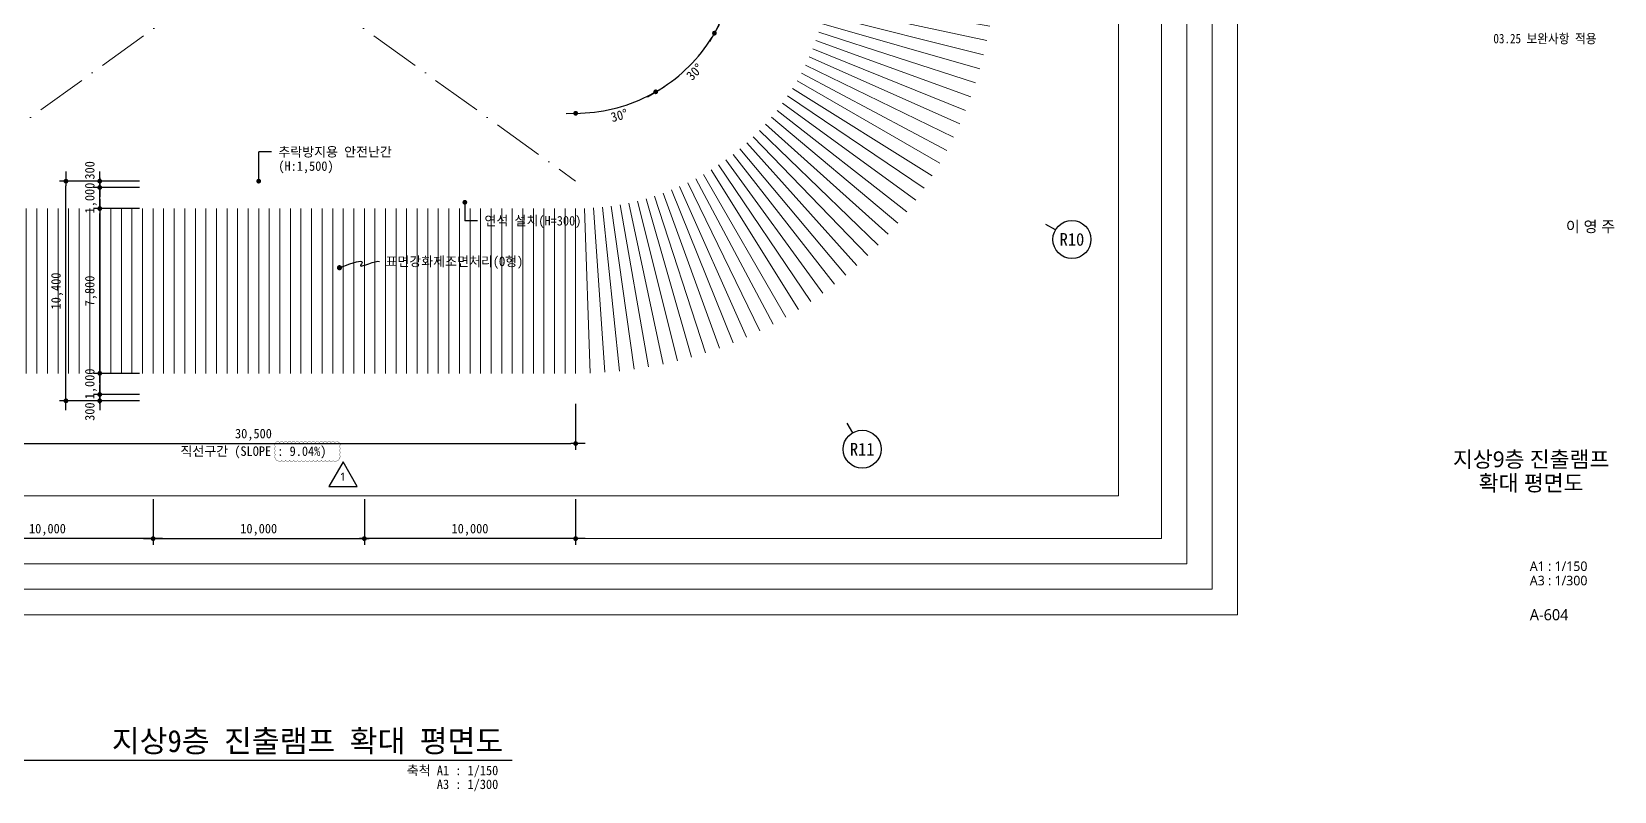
# Model space of a CAD drawing. Header units: millimetres. Extents: x 2292510 to 2787134, y 32296 to 526467.
# Drawn here: x 2712223 to 2787134, y 447176 to 483144 of the extents above; entities that cross this region are included whole.
import ezdxf
from ezdxf.enums import TextEntityAlignment as Align

# ---------------------------------------------------------------- set-up
doc = ezdxf.new("R2010")
doc.units = ezdxf.units.MM
doc.header["$LTSCALE"] = 200
doc.header["$MEASUREMENT"] = 0
doc.linetypes.add('ACAD_ISO10W100', pattern=[18, 12, -3, 0, -3])
doc.layers.get('0').update_dxf_attribs({"linetype": 'CONTINUOUS'})
for name, color, linetype, lineweight in [('A-AXIS-BUBL', 7, 'CONTINUOUS', 25), ('A-BORD-TEXT', 3, 'CONTINUOUS', 25), ('A-DIMS', 7, 'CONTINUOUS', 25), ('A-MKXS-LEAD', 7, 'CONTINUOUS', 25), ('A-MKXS-TEXT1', 3, 'CONTINUOUS', 25), ('A-SSXS-PATT', 8, 'CONTINUOUS', 18), ('A-XXXX-OPEN', 1, 'ACAD_ISO10W100', 15), ('A-XXXX-SYMB', 7, 'CONTINUOUS', 25), ('A-XXXX-TXT1', 3, 'CONTINUOUS', 25), ('A-XXXX-TXT2', 3, 'CONTINUOUS', 25), ('REV-202205', 20, 'CONTINUOUS', 25)]:
    doc.layers.add(name, color=color, linetype=linetype, lineweight=lineweight)
doc.layers.add('A-XXXX-NPLT', color=144, linetype='CONTINUOUS', lineweight=15, plot=False)
doc.styles.add('HY울릉도L', font='')
doc.styles.add('돋움', font='')
doc.styles.add('돋움체', font='')
doc.styles.add('맑은고딕', font='malgun.ttf')
doc.styles.get('HY울릉도L').set_extended_font_data('HYwulM')
doc.styles.get('돋움').set_extended_font_data('DotumChe')
doc.styles.get('돋움체').set_extended_font_data('DotumChe')
doc.dimstyles.new('CDIM', dxfattribs={"dimtxt": 3, "dimasz": 1.5, "dimexe": 2, "dimexo": 1, "dimgap": 1, "dimtad": 1, "dimdec": 0, "dimrnd": 0.5, "dimzin": 0, "dimdsep": 32, "dimlunit": 6, "dimtxsty": 'HY울릉도L', "dimblk1": '_CIDOT', "dimblk2": '_CIDOT', "dimsah": 1, "dimcen": 5.5, "dimclrd": 2, "dimclre": 2, "dimclrt": 7, "dimadec": 0, "dimazin": 0, "dimtfac": 1, "dimtdec": 0, "dimtix": 1, "dimtmove": 2, "dimatfit": 1, "dimldrblk": '_CIDOT', "dimfxl": 1, "dimtolj": 1, "dimtzin": 0, "dimlwd": -1, "dimarcsym": 0})

# ---------------------------------------------------------------- blocks, each defined once
blk = doc.blocks.new('_CIDOT')
at = {"color": 0, "linetype": 'ByBlock'}
blk.add_line((2, 0), (-1, 0), dxfattribs=at)
at = {"color": 0, "linetype": 'ByBlock', "const_width": 0.5}
blk.add_lwpolyline([(-0.25, 0, 1), (0.25, 0, 1)], format="xyb", close=True, dxfattribs=at)
blk = doc.blocks.new('*D18')
at = {"layer": 'A-DIMS', "lineweight": -2, "transparency": 16777216}
for p, q in [((2707471, 465516), (2707471, 463341)), ((2737971, 465516), (2737971, 463341))]:
    blk.add_line(p, q, dxfattribs=at)
at = {"layer": 'A-DIMS', "transparency": 16777216}
blk.add_line((2707696, 463641), (2737746, 463641), dxfattribs=at)
at = {"layer": 'A-DIMS', "transparency": 16777216, "xscale": 225, "yscale": 225, "zscale": 225, "rotation": 180}
blk.add_blockref('_CIDOT', (2707471, 463641), dxfattribs=at)
at = {"layer": 'A-DIMS', "transparency": 16777216, "xscale": 225, "yscale": 225, "zscale": 225}
blk.add_blockref('_CIDOT', (2737971, 463641), dxfattribs=at)
at = {"layer": 'A-DIMS', "color": 3, "transparency": 16777216, "insert": (2722721, 464058), "char_height": 450, "attachment_point": 5, "style": '돋움'}
blk.add_mtext('\\A1;30,500', dxfattribs=at)
blk = doc.blocks.new('*D141')
at = {"layer": 'A-DIMS', "lineweight": -2, "transparency": 16777216}
for p, q in [((2717321, 474766), (2715146, 474766)), ((2717321, 466966), (2715146, 466966))]:
    blk.add_line(p, q, dxfattribs=at)
at = {"layer": 'A-DIMS', "transparency": 16777216}
blk.add_line((2715446, 467191), (2715446, 474541), dxfattribs=at)
at = {"layer": 'A-DIMS', "transparency": 16777216, "xscale": 225, "yscale": 225, "zscale": 225}
for p, rotation in [((2715446, 474766), 90), ((2715446, 466966), 270)]:
    blk.add_blockref('_CIDOT', p, dxfattribs=dict(at, rotation=rotation))
at = {"layer": 'A-DIMS', "color": 3, "transparency": 16777216, "insert": (2715028, 470866), "char_height": 450, "attachment_point": 5, "rotation": 90, "style": '돋움'}
blk.add_mtext('\\A1;7,800', dxfattribs=at)
blk = doc.blocks.new('*D142')
at = {"layer": 'A-DIMS', "lineweight": -2, "transparency": 16777216}
for p, q in [((2717321, 466966), (2715146, 466966)), ((2717321, 465966), (2715146, 465966))]:
    blk.add_line(p, q, dxfattribs=at)
at = {"layer": 'A-DIMS', "transparency": 16777216}
for p, q in [((2715446, 467191), (2715446, 467416)), ((2715446, 466966), (2715446, 465966)), ((2715446, 465741), (2715446, 465516))]:
    blk.add_line(p, q, dxfattribs=at)
at = {"layer": 'A-DIMS', "transparency": 16777216, "xscale": 225, "yscale": 225, "zscale": 225}
for p, rotation in [((2715446, 466966), 270), ((2715446, 465966), 90)]:
    blk.add_blockref('_CIDOT', p, dxfattribs=dict(at, rotation=rotation))
at = {"layer": 'A-DIMS', "color": 3, "transparency": 16777216, "insert": (2715028, 466466), "char_height": 450, "attachment_point": 5, "rotation": 90, "style": '돋움'}
blk.add_mtext('\\A1;1,000', dxfattribs=at)
blk = doc.blocks.new('*D143')
at = {"layer": 'A-DIMS', "lineweight": -2, "transparency": 16777216}
for p, q in [((2717321, 475766), (2715146, 475766)), ((2717321, 474766), (2715146, 474766))]:
    blk.add_line(p, q, dxfattribs=at)
at = {"layer": 'A-DIMS', "transparency": 16777216}
for p, q in [((2715446, 475991), (2715446, 476216)), ((2715446, 474766), (2715446, 475766)), ((2715446, 474541), (2715446, 474316))]:
    blk.add_line(p, q, dxfattribs=at)
at = {"layer": 'A-DIMS', "transparency": 16777216, "xscale": 225, "yscale": 225, "zscale": 225}
for p, rotation in [((2715446, 475766), 270), ((2715446, 474766), 90)]:
    blk.add_blockref('_CIDOT', p, dxfattribs=dict(at, rotation=rotation))
at = {"layer": 'A-DIMS', "color": 3, "transparency": 16777216, "insert": (2715028, 475266), "char_height": 450, "attachment_point": 5, "rotation": 90, "style": '돋움'}
blk.add_mtext('\\A1;1,000', dxfattribs=at)
blk = doc.blocks.new('*D144')
at = {"layer": 'A-DIMS', "lineweight": -2, "transparency": 16777216}
for p, q in [((2717321, 476066), (2713546, 476066)), ((2717321, 465666), (2713546, 465666))]:
    blk.add_line(p, q, dxfattribs=at)
at = {"layer": 'A-DIMS', "transparency": 16777216}
blk.add_line((2713846, 465891), (2713846, 475841), dxfattribs=at)
at = {"layer": 'A-DIMS', "transparency": 16777216, "xscale": 225, "yscale": 225, "zscale": 225}
for p, rotation in [((2713846, 476066), 90), ((2713846, 465666), 270)]:
    blk.add_blockref('_CIDOT', p, dxfattribs=dict(at, rotation=rotation))
at = {"layer": 'A-DIMS', "color": 3, "transparency": 16777216, "insert": (2713428, 470866), "char_height": 450, "attachment_point": 5, "rotation": 90, "style": '돋움'}
blk.add_mtext('\\A1;10,400', dxfattribs=at)
blk = doc.blocks.new('*U164')
at = {"layer": 'A-SSXS-PATT'}
blk.add_line((0, -3900), (0, 3900), dxfattribs=at)
blk = doc.blocks.new('*U165')
at = {"color": 0, "linetype": 'ByBlock', "lineweight": -2, "transparency": 16777216}
for p, rotation in [((2609192, 413522), 9.999999999999977), ((2609744, 413610), 7.99999999999998), ((2610298, 413678), 5.999999999999965), ((2610855, 413726), 4.000000000000041), ((2611412, 413756), 1.999999999999765), ((2607027, 412982), 17.99999999999997), ((2607561, 413146), 15.99999999999997), ((2608100, 413290), 13.99999999999997), ((2608644, 413416), 11.99999999999999), ((2605463, 412382), 23.99999999999997), ((2605977, 412600), 22), ((2606498, 412801), 19.99999999999998), ((2604459, 411893), 28), ((2604957, 412146), 25.99999999999998), ((2603024, 411030), 34.00000000000001), ((2603492, 411334), 32), ((2603971, 411622), 29.99999999999999), ((2602566, 410710), 36.00000000000001), ((2601686, 410022), 39.99999999999999), ((2602120, 410374), 37.99999999999999), ((2600856, 409275), 43.99999999999999), ((2601265, 409656), 41.99999999999999), ((2600461, 408880), 45.99999999999999), ((2599714, 408050), 49.99999999999999), ((2600080, 408472), 47.99999999999999), ((2599363, 407616), 51.99999999999999), ((2599027, 407170), 53.99999999999997), ((2598402, 406244), 57.99999999999999), ((2598706, 406713), 56), ((2598114, 405765), 59.99999999999999), ((2597844, 405277), 61.99999999999999), ((2597590, 404779), 63.99999999999999), ((2597354, 404273), 66), ((2596936, 403238), 70), ((2597136, 403759), 68), ((2596754, 402710), 72), ((2596591, 402176), 74), ((2596446, 401636), 75.99999999999997), ((2596320, 401092), 77.99999999999999), ((2596214, 400544), 79.99999999999999), ((2596127, 399992), 82), ((2596058, 399438), 83.99999999999999), ((2596010, 398882), 86), ((2595981, 398324), 87.99999999999999), ((2595971, 397766), 89.99999999999997), ((2595981, 397207), 92), ((2596010, 396649), 93.99999999999999), ((2596058, 396093), 96), ((2596127, 395539), 98), ((2596214, 394987), 99.99999999999999), ((2596320, 394439), 102), ((2596446, 393895), 104), ((2596591, 393355), 106), ((2596754, 392821), 108), ((2596936, 392293), 110), ((2597136, 391772), 112), ((2597354, 391258), 114), ((2597590, 390752), 116), ((2597844, 390254), 118), ((2598114, 389766), 120), ((2598402, 389287), 122), ((2598706, 388818), 124), ((2599027, 388361), 126), ((2599363, 387915), 128), ((2599714, 387481), 130), ((2600080, 387059), 132), ((2600461, 386651), 134), ((2600856, 386256), 136), ((2601265, 385875), 138), ((2601686, 385509), 140), ((2602120, 385157), 142), ((2602566, 384821), 144), ((2603024, 384501), 146), ((2603492, 384197), 148), ((2603971, 383909), 150), ((2604459, 383638), 152), ((2604957, 383385), 154), ((2605463, 383149), 156), ((2605977, 382931), 158), ((2606498, 382730), 160), ((2607026, 382549), 162), ((2607561, 382385), 164), ((2608100, 382241), 166), ((2608644, 382115), 168.0000000000001), ((2609192, 382009), 170), ((2609744, 381921), 172), ((2610298, 381853), 174), ((2610855, 381805), 176.0000000000001), ((2611412, 381775), 178.0000000000001), ((2611971, 381766), 180)]:
    blk.add_blockref('*U164', p, dxfattribs=dict(at, rotation=rotation))
blk.add_blockref('*U164', (2611971, 413765), dxfattribs=at)
blk = doc.blocks.new('rampline_1')
at = {"layer": 'A-SSXS-PATT'}
for p, q in [((-42000, 9000), (-42000, 19901)), ((-41500, 9000), (-41500, 19901)), ((-41000, 9000), (-41000, 19901)), ((-40500, 9000), (-40500, 19901)), ((-40000, 9000), (-40000, 19901)), ((-39500, 9000), (-39500, 19901)), ((-39000, 9000), (-39000, 19901)), ((-38500, 9000), (-38500, 19901)), ((-38000, 9078), (-38000, 19901)), ((-37500, 9495), (-37500, 19901)), ((-37000, 9870), (-37000, 19901)), ((-36500, 10206), (-36500, 19901)), ((-36000, 10508), (-36000, 19901)), ((-35500, 10778), (-35500, 19901)), ((-35000, 11019), (-35000, 19901)), ((-34500, 11232), (-34500, 19901)), ((-34000, 11420), (-34000, 19901)), ((-33500, 11583), (-33500, 19901)), ((-33000, 11722), (-33000, 19901)), ((-32500, 11839), (-32500, 19901)), ((-32000, 11934), (-32000, 19901)), ((-31500, 12007), (-31500, 19901)), ((-31000, 12059), (-31000, 19901)), ((-30500, 12090), (-30500, 19901)), ((-30000, 12100), (-30000, 19900)), ((-29500, 12100), (-29500, 19900)), ((-29000, 12100), (-29000, 19900)), ((-28500, 12100), (-28500, 19900)), ((-28000, 12100), (-28000, 19900)), ((-27500, 12100), (-27500, 19900)), ((-27000, 12100), (-27000, 19900)), ((-26500, 12100), (-26500, 19900)), ((-26000, 12100), (-26000, 19900)), ((-25500, 12100), (-25500, 19900)), ((-25000, 12100), (-25000, 19900)), ((-24500, 12100), (-24500, 19900)), ((-24000, 12100), (-24000, 19900)), ((-23500, 12100), (-23500, 19900)), ((-23000, 12100), (-23000, 19900)), ((-22500, 12100), (-22500, 19900)), ((-22000, 12100), (-22000, 19900)), ((-21500, 12100), (-21500, 19900)), ((-21000, 12100), (-21000, 19900)), ((-20500, 12100), (-20500, 19900)), ((-20000, 12100), (-20000, 19900)), ((-19500, 12100), (-19500, 19900)), ((-19000, 12100), (-19000, 19900)), ((-18500, 12100), (-18500, 19900)), ((-18000, 12100), (-18000, 19900)), ((-17500, 12100), (-17500, 19900)), ((-17000, 12100), (-17000, 19900)), ((-16500, 12100), (-16500, 19900)), ((-16000, 12100), (-16000, 19900)), ((-15500, 12100), (-15500, 19900)), ((-15000, 12100), (-15000, 19900)), ((-14500, 12100), (-14500, 19900)), ((-14000, 12100), (-14000, 19900)), ((-13500, 12100), (-13500, 19900)), ((-13000, 12100), (-13000, 19900)), ((-12500, 12100), (-12500, 19900)), ((-12000, 12100), (-12000, 19900)), ((-11500, 12100), (-11500, 19900)), ((-11000, 12100), (-11000, 19900)), ((-10500, 12100), (-10500, 19900)), ((-10000, 12100), (-10000, 19900)), ((-9500, 12100), (-9500, 19900)), ((-9000, 12100), (-9000, 19900)), ((-8500, 12100), (-8500, 19900)), ((-8000, 12100), (-8000, 19900)), ((-7500, 12100), (-7500, 19900)), ((-7000, 12100), (-7000, 19900)), ((-6500, 12100), (-6500, 19900)), ((-6000, 12100), (-6000, 19900)), ((-5500, 12100), (-5500, 19900)), ((-5000, 12100), (-5000, 19900)), ((-4500, 12100), (-4500, 19900)), ((-4000, 12100), (-4000, 19900)), ((-3500, 12100), (-3500, 19900)), ((-3000, 12100), (-3000, 19900)), ((-2500, 12100), (-2500, 19900)), ((-2000, 12100), (-2000, 19900)), ((-1500, 12100), (-1500, 19900)), ((-1000, 12100), (-1000, 19900)), ((-500, 12100), (-500, 19900)), ((0, 12100), (0, 19900)), ((-30000, -12100), (-30000, -19900)), ((-29500, -12100), (-29500, -19900)), ((-29000, -12100), (-29000, -19900)), ((-28500, -12100), (-28500, -19900)), ((-28000, -12100), (-28000, -19900)), ((-27500, -12100), (-27500, -19900)), ((-27000, -12100), (-27000, -19900)), ((-26500, -12100), (-26500, -19900)), ((-26000, -12100), (-26000, -19900)), ((-25500, -12100), (-25500, -19900)), ((-25000, -12100), (-25000, -19900)), ((-24500, -12100), (-24500, -19900)), ((-24000, -12100), (-24000, -19900)), ((-23500, -12100), (-23500, -19900)), ((-23000, -12100), (-23000, -19900)), ((-22500, -12100), (-22500, -19900)), ((-22000, -12100), (-22000, -19900)), ((-21500, -12100), (-21500, -19900)), ((-21000, -12100), (-21000, -19900)), ((-20500, -12100), (-20500, -19900)), ((-20000, -12100), (-20000, -19900)), ((-19500, -12100), (-19500, -19900)), ((-19000, -12100), (-19000, -19900)), ((-18500, -12100), (-18500, -19900)), ((-18000, -12100), (-18000, -19900)), ((-17500, -12100), (-17500, -19900)), ((-17000, -12100), (-17000, -19900)), ((-16500, -12100), (-16500, -19900)), ((-16000, -12100), (-16000, -19900)), ((-15500, -12100), (-15500, -19900)), ((-15000, -12100), (-15000, -19900)), ((-14500, -12100), (-14500, -19900)), ((-14000, -12100), (-14000, -19900)), ((-13500, -12100), (-13500, -19900)), ((-13000, -12100), (-13000, -19900)), ((-12500, -12100), (-12500, -19900)), ((-12000, -12100), (-12000, -19900)), ((-11500, -12100), (-11500, -19900)), ((-11000, -12100), (-11000, -19900)), ((-10500, -12100), (-10500, -19900)), ((-10000, -12100), (-10000, -19900)), ((-9500, -12100), (-9500, -19900)), ((-9000, -12100), (-9000, -19900)), ((-8500, -12100), (-8500, -19900)), ((-8000, -12100), (-8000, -19900)), ((-7500, -12100), (-7500, -19900)), ((-7000, -12100), (-7000, -19900)), ((-6500, -12100), (-6500, -19900)), ((-6000, -12100), (-6000, -19900)), ((-5500, -12100), (-5500, -19900)), ((-5000, -12100), (-5000, -19900)), ((-4500, -12100), (-4500, -19900)), ((-4000, -12100), (-4000, -19900)), ((-3500, -12100), (-3500, -19900)), ((-3000, -12100), (-3000, -19900)), ((-2500, -12100), (-2500, -19900)), ((-2000, -12100), (-2000, -19900)), ((-1500, -12100), (-1500, -19900)), ((-1000, -12100), (-1000, -19900)), ((-500, -12100), (-500, -19900)), ((0, -12100), (0, -19900))]:
    blk.add_line(p, q, dxfattribs=at)
at = {"xscale": -1}
blk.add_blockref('*U165', (2611971, -397766), dxfattribs=at)
blk = doc.blocks.new('*D179')
at = {"layer": 'A-DIMS', "transparency": 16777216}
blk.add_arc((2737971, 486866), 7587, 301.69917, 328.30083, dxfattribs=at)
at = {"layer": 'A-DIMS', "transparency": 16777216, "xscale": 225, "yscale": 225, "zscale": 225}
for p, rotation in [((2744541, 483072), 59.15041440067559), ((2741764, 480295), 210.8495855993253)]:
    blk.add_blockref('_CIDOT', p, dxfattribs=dict(at, rotation=rotation))
at = {"layer": 'A-DIMS', "color": 3, "transparency": 16777216, "insert": (2743601, 481235), "char_height": 450, "attachment_point": 5, "rotation": 45, "style": '돋움'}
blk.add_mtext('\\A1;30°', dxfattribs=at)
blk = doc.blocks.new('*D180')
at = {"layer": 'A-DIMS', "transparency": 16777216}
blk.add_arc((2737971, 486866), 7587, 271.69917, 298.30083, dxfattribs=at)
at = {"layer": 'A-DIMS', "transparency": 16777216, "xscale": 225, "yscale": 225, "zscale": 225}
for p, rotation in [((2741764, 480295), 29.15041450030328), ((2737971, 479278), 180.8495854996986)]:
    blk.add_blockref('_CIDOT', p, dxfattribs=dict(at, rotation=rotation))
at = {"layer": 'A-DIMS', "color": 3, "transparency": 16777216, "insert": (2740032, 479174), "char_height": 450, "attachment_point": 5, "rotation": 15, "style": '돋움'}
blk.add_mtext('\\A1;30°', dxfattribs=at)
blk = doc.blocks.new('*D182')
at = {"layer": 'A-DIMS', "transparency": 16777216}
blk.add_arc((2737971, 486866), 7587, 61.69917, 88.30083, dxfattribs=at)
at = {"layer": 'A-DIMS', "transparency": 16777216, "xscale": 225, "yscale": 225, "zscale": 225}
for p, rotation in [((2737971, 494453), 179.1504144006757), ((2741764, 493436), 330.8495855993245)]:
    blk.add_blockref('_CIDOT', p, dxfattribs=dict(at, rotation=rotation))
at = {"layer": 'A-DIMS', "color": 3, "transparency": 16777216, "insert": (2740032, 494557), "char_height": 450, "attachment_point": 5, "rotation": 345, "style": '돋움'}
blk.add_mtext('\\A1;30°', dxfattribs=at)
blk = doc.blocks.new('*D184')
at = {"layer": 'A-DIMS', "transparency": 16777216}
blk.add_arc((2737971, 486866), 7587, 331.69917, 358.30083, dxfattribs=at)
at = {"layer": 'A-DIMS', "transparency": 16777216, "xscale": 225, "yscale": 225, "zscale": 225}
for p, rotation in [((2745558, 486866), 89.15041440067108), ((2744541, 483072), 240.8495855993241)]:
    blk.add_blockref('_CIDOT', p, dxfattribs=dict(at, rotation=rotation))
at = {"layer": 'A-DIMS', "color": 3, "transparency": 16777216, "insert": (2745662, 484805), "char_height": 450, "attachment_point": 5, "rotation": 75, "style": '돋움'}
blk.add_mtext('\\A1;30°', dxfattribs=at)
blk = doc.blocks.new('*D300')
at = {"layer": 'A-DIMS', "transparency": 16777216}
for p, q in [((2715446, 476291), (2715446, 476516)), ((2715446, 475766), (2715446, 476066)), ((2715446, 475541), (2715446, 475316))]:
    blk.add_line(p, q, dxfattribs=at)
at = {"layer": 'A-DIMS', "lineweight": -2, "transparency": 16777216}
for p, q in [((2717321, 476066), (2715146, 476066)), ((2717321, 475766), (2715146, 475766))]:
    blk.add_line(p, q, dxfattribs=at)
at = {"layer": 'A-DIMS', "transparency": 16777216, "xscale": 225, "yscale": 225, "zscale": 225}
for p, rotation in [((2715446, 476066), 270), ((2715446, 475766), 90)]:
    blk.add_blockref('_CIDOT', p, dxfattribs=dict(at, rotation=rotation))
at = {"layer": 'A-DIMS', "color": 3, "transparency": 16777216, "insert": (2714975, 476577), "char_height": 450, "attachment_point": 5, "rotation": 90, "style": '돋움'}
blk.add_mtext('\\A1;300', dxfattribs=at)
blk = doc.blocks.new('*D301')
at = {"layer": 'A-DIMS', "lineweight": -2, "transparency": 16777216}
for p, q in [((2717321, 465966), (2715146, 465966)), ((2717321, 465666), (2715146, 465666))]:
    blk.add_line(p, q, dxfattribs=at)
at = {"layer": 'A-DIMS', "transparency": 16777216}
for p, q in [((2715446, 466191), (2715446, 466416)), ((2715446, 465966), (2715446, 465666)), ((2715446, 465441), (2715446, 465216))]:
    blk.add_line(p, q, dxfattribs=at)
at = {"layer": 'A-DIMS', "transparency": 16777216, "xscale": 225, "yscale": 225, "zscale": 225}
for p, rotation in [((2715446, 465966), 270), ((2715446, 465666), 90)]:
    blk.add_blockref('_CIDOT', p, dxfattribs=dict(at, rotation=rotation))
at = {"layer": 'A-DIMS', "color": 3, "transparency": 16777216, "insert": (2714975, 465154), "char_height": 450, "attachment_point": 5, "rotation": 90, "style": '돋움'}
blk.add_mtext('\\A1;300', dxfattribs=at)
blk = doc.blocks.new('*D277')
at = {"layer": 'A-DIMS', "lineweight": -2, "transparency": 16777216}
for p, q in [((43241, 18700), (43241, 16525)), ((53241, 18700), (53241, 16525))]:
    blk.add_line(p, q, dxfattribs=at)
at = {"layer": 'A-DIMS', "transparency": 16777216}
blk.add_line((53016, 16825), (43466, 16825), dxfattribs=at)
at = {"layer": 'A-DIMS', "transparency": 16777216, "xscale": 225, "yscale": 225, "zscale": 225, "rotation": 180}
blk.add_blockref('_CIDOT', (43241, 16825), dxfattribs=at)
at = {"layer": 'A-DIMS', "transparency": 16777216, "xscale": 225, "yscale": 225, "zscale": 225}
blk.add_blockref('_CIDOT', (53241, 16825), dxfattribs=at)
at = {"layer": 'A-DIMS', "color": 3, "transparency": 16777216, "insert": (48241, 17243), "char_height": 450, "attachment_point": 5, "style": '돋움'}
blk.add_mtext('\\A1;10,000', dxfattribs=at)
blk = doc.blocks.new('*D278')
at = {"layer": 'A-DIMS', "lineweight": -2, "transparency": 16777216}
for p, q in [((53241, 18700), (53241, 16525)), ((63241, 18700), (63241, 16525))]:
    blk.add_line(p, q, dxfattribs=at)
at = {"layer": 'A-DIMS', "transparency": 16777216}
blk.add_line((53466, 16825), (63016, 16825), dxfattribs=at)
at = {"layer": 'A-DIMS', "transparency": 16777216, "xscale": 225, "yscale": 225, "zscale": 225, "rotation": 180}
blk.add_blockref('_CIDOT', (53241, 16825), dxfattribs=at)
at = {"layer": 'A-DIMS', "transparency": 16777216, "xscale": 225, "yscale": 225, "zscale": 225}
blk.add_blockref('_CIDOT', (63241, 16825), dxfattribs=at)
at = {"layer": 'A-DIMS', "color": 3, "transparency": 16777216, "insert": (58241, 17243), "char_height": 450, "attachment_point": 5, "style": '돋움'}
blk.add_mtext('\\A1;10,000', dxfattribs=at)
blk = doc.blocks.new('*D279')
at = {"layer": 'A-DIMS', "lineweight": -2, "transparency": 16777216}
for p, q in [((63241, 18700), (63241, 16525)), ((73241, 18700), (73241, 16525))]:
    blk.add_line(p, q, dxfattribs=at)
at = {"layer": 'A-DIMS', "transparency": 16777216}
blk.add_line((73016, 16825), (63466, 16825), dxfattribs=at)
at = {"layer": 'A-DIMS', "transparency": 16777216, "xscale": 225, "yscale": 225, "zscale": 225, "rotation": 180}
blk.add_blockref('_CIDOT', (63241, 16825), dxfattribs=at)
at = {"layer": 'A-DIMS', "transparency": 16777216, "xscale": 225, "yscale": 225, "zscale": 225}
blk.add_blockref('_CIDOT', (73241, 16825), dxfattribs=at)
at = {"layer": 'A-DIMS', "color": 3, "transparency": 16777216, "insert": (68241, 17243), "char_height": 450, "attachment_point": 5, "style": '돋움'}
blk.add_mtext('\\A1;10,000', dxfattribs=at)
blk = doc.blocks.new('A$C098F3C96')
at = {"layer": 'REV-202205'}
blk.add_lwpolyline([(2252, 3900), (0, 0), (4504, 0)], close=True, dxfattribs=at)
at = {"layer": 'A-BORD-TEXT', "style": '맑은고딕'}
blk.add_text('1', height=1250, dxfattribs=at).set_placement((2227, 1534), align=Align.MIDDLE)
blk = doc.blocks.new('dim_진출램프')
for p, q in [((95952.8, 31437.5), (95498.1, 31700)), ((86353.7, 21838.5), (86091.3, 22293.1))]:
    blk.add_line(p, q)
at = {"layer": 'A-AXIS-BUBL', "ltscale": 0.2}
for centre in [(96732.2, 30987.5), (86803.8, 21059.1)]:
    blk.add_circle(centre, 900, dxfattribs=at)
at = {"layer": 'A-XXXX-NPLT'}
for points in [[(104566.3, 13225), (11916.3, 13225), (11916.3, 75875), (104566.3, 75875)], [(103366.3, 14425), (13116.3, 14425), (13116.3, 74675), (103366.3, 74675)], [(102166.3, 15625), (14316.3, 15625), (14316.3, 73475), (102166.3, 73475)], [(100966.3, 16825), (15516.3, 16825), (15516.3, 72275), (100966.3, 72275)], [(17541.3, 70250), (98941.3, 70250), (98941.3, 18850), (17541.3, 18850)]]:
    blk.add_lwpolyline(points, close=True, dxfattribs=at)
at = {"layer": 'A-XXXX-TXT2', "ltscale": 0.2, "style": '돋움체'}
for s, p in [('R10', (96732.2, 30987.5)), ('R11', (86803.8, 21059.1))]:
    blk.add_text(s, height=600, dxfattribs=at).set_placement(p, align=Align.MIDDLE)
at = {"layer": 'A-DIMS'}
for base, p1, p2, picture, middle in [((43241.3, 16825), (53241.3, 18850), (43241.3, 18850), '*D277', (48241.3, 17242.8)), ((63241.3, 16825), (73241.3, 18850), (63241.3, 18850), '*D279', (68241.3, 17242.8))]:
    dim = blk.add_linear_dim(base=base, p1=p1, p2=p2, angle=180, dimstyle='CDIM', override={"dimscale": 150, "dimtxsty": '돋움', "dimclrd": 256, "dimclre": 256, "dimclrt": 3}, dxfattribs=at)
    dim.commit()
    dim.dimension.update_dxf_attribs({"geometry": picture, "text_midpoint": middle})
dim = blk.add_linear_dim(base=(63241.3, 16825), p1=(53241.3, 18850), p2=(63241.3, 18850), dimstyle='CDIM', override={"dimscale": 150, "dimtxsty": '돋움', "dimclrd": 256, "dimclre": 256, "dimclrt": 3}, dxfattribs=at)
dim.commit()
dim.dimension.update_dxf_attribs({"geometry": '*D278', "text_midpoint": (58241.3, 17242.8)})

msp = doc.modelspace()

# ---------------------------------------------------------------- linework, layer by layer
at = {"layer": 'A-MKXS-LEAD'}
for p, q in [((2722970.8, 476065.5), (2722970.8, 477454.3)), ((2723570.8, 477454.3), (2722970.8, 477454.3)), ((2732727.1, 475065.5), (2732727.1, 474192.1)), ((2733327.1, 474192.1), (2732727.1, 474192.1))]:
    msp.add_line(p, q, dxfattribs=at)
for points, const_width in [([(2722914.5, 476065.5, 1), (2723027, 476065.5, 1)], 112.5), ([(2732670.8, 475065.5, 1), (2732783.3, 475065.5, 1)], 112.5), ([(2726729.8, 471973.6, 1), (2726854.2, 471961.2, 1)], 120)]:
    msp.add_lwpolyline(points, format="xyb", close=True, dxfattribs=dict(at, const_width=const_width))
msp.add_lwpolyline([(2726792, 471967.4), (2727280.8, 472151.7), (2727599.3, 472251.2), (2727780.5, 472283.4), (2727857.5, 472266), (2727863.2, 472216.5), (2727830.8, 472152.4), (2727793.1, 472091.5), (2727783.3, 472051.1), (2727826.6, 472044.5), (2727917.2, 472066.5), (2728041.6, 472107.5), (2728186, 472158.1), (2728337.1, 472208.5), (2728481.1, 472249.3), (2728604.6, 472270.9), (2728693.9, 472263.7)], dxfattribs=at)
at = {"layer": 'A-XXXX-OPEN'}
for p, q in [((2707970.8, 497665.5), (2737970.8, 476065.5)), ((2737970.8, 497665.5), (2707970.8, 476065.5))]:
    msp.add_line(p, q, dxfattribs=at)
at = {"layer": 'A-XXXX-SYMB'}
msp.add_line((2710970.8, 448650.5), (2734970.8, 448650.5), dxfattribs=at)
at = {"layer": 'REV-202205', "const_width": 15}
msp.add_lwpolyline([(2723772.5, 463686.1, -0.5205671), (2723960, 463686.1, -0.5205671), (2724147.5, 463686.1, -0.5205671), (2724335, 463686.1, -0.5205671), (2724522.5, 463686.1, -0.5205671), (2724710, 463686.1, -0.5205671), (2724897.5, 463686.1, -0.5205671), (2725085, 463686.1, -0.5205671), (2725272.5, 463686.1, -0.5205671), (2725460, 463686.1, -0.5205671), (2725647.5, 463686.1, -0.5205671), (2725835, 463686.1, -0.5205671), (2726022.5, 463686.1, -0.5205671), (2726210, 463686.1, -0.5205671), (2726397.5, 463686.1, -0.5205671), (2726585, 463686.1, -0.5205671), (2726772.5, 463686.1, -0.5205671), (2726775.4, 463501.5, -0.5205671), (2726775.4, 463314, -0.5205671), (2726775.4, 463126.5, -0.5205671), (2726775.4, 462939, -0.5205671), (2726683.7, 462843.2, -0.5205671), (2726496.2, 462843.2, -0.5205671), (2726308.7, 462843.2, -0.5205671), (2726121.2, 462843.2, -0.5205671), (2725933.7, 462843.2, -0.5205671), (2725746.2, 462843.2, -0.5205671), (2725558.7, 462843.2, -0.5205671), (2725371.2, 462843.2, -0.5205671), (2725183.7, 462843.2, -0.5205671), (2724996.2, 462843.2, -0.5205671), (2724808.7, 462843.2, -0.5205671), (2724621.2, 462843.2, -0.5205671), (2724433.7, 462843.2, -0.5205671), (2724246.2, 462843.2, -0.5205671), (2724058.7, 462843.2, -0.5205671), (2723871.2, 462843.2, -0.5205671), (2723772.5, 462932.1, -0.5205671), (2723772.5, 463119.6, -0.5205671), (2723772.5, 463307.1, -0.5205671), (2723772.5, 463494.6, -0.5205671)], format="xyb", close=True, dxfattribs=at)

# ---------------------------------------------------------------- block references
for name, p in [('dim_진출램프', (2664729.5, 442315.5)), ('rampline_1', (2737970.8, 486865.5))]:
    msp.add_blockref(name, p)
at = {"xscale": 0.3000000000000004, "yscale": 0.3000000000000004, "zscale": 0.3000000000000004}
msp.add_blockref('A$C098F3C96', (2726284.3, 461614.5), dxfattribs=at)

# ---------------------------------------------------------------- texts
at = {"layer": 'A-BORD-TEXT', "style": '맑은고딕'}
msp.add_text('이 영 주', height=525, dxfattribs=at).set_placement((2787172.3, 473653.9), align=Align.RIGHT)
for s, p in [('지상9층 진출램프', (2783195.8, 462899.3)), ('확대 평면도', (2783195.8, 461774.3))]:
    msp.add_text(s, height=750, dxfattribs=at).set_placement(p, align=Align.MIDDLE_CENTER)
for s, height, p in [('A1 : 1/150', 450, (2783131.3, 457610.8)), ('A3 : 1/300', 450, (2783131.3, 456930.6)), ('A-604', 525, (2783131.3, 455275.1))]:
    msp.add_text(s, height=height, dxfattribs=at).set_placement(p)
at = {"layer": 'A-DIMS', "color": 3, "insert": (2722720.8, 463222.7), "char_height": 450, "attachment_point": 5, "style": '돋움'}
msp.add_mtext('\\A1;직선구간 (SLOPE : 9.04%)', dxfattribs=at)
at = {"layer": 'A-MKXS-TEXT1', "style": '돋움체', "width": 0.9}
msp.add_text('03.25 보완사항 적용', height=450, dxfattribs=at).set_placement((2781409.2, 482815.1), align=Align.MIDDLE_LEFT)
at = {"layer": 'A-MKXS-TEXT1', "style": '돋움체'}
for s, p in [('추락방지용 안전난간', (2723899.9, 477454.3)), ('(H:1,500)', (2723899.9, 476779.3)), ('연석 설치(H=300)', (2733656.2, 474192.1))]:
    msp.add_text(s, height=450, dxfattribs=at).set_placement(p, align=Align.MIDDLE_LEFT)
at = {"layer": 'A-XXXX-TXT1', "style": '돋움체'}
msp.add_text('지상9층 진출램프 확대 평면도', height=1050, dxfattribs=at).set_placement((2734542, 448718.4), align=Align.BOTTOM_RIGHT)
for s, p in [('축척 A1 : 1/150', (2734308.4, 448392.1)), ('A3 : 1/300', (2734308.4, 447735.3))]:
    msp.add_text(s, height=450, dxfattribs=at).set_placement(p, align=Align.TOP_RIGHT)
at = {"layer": 'A-XXXX-TXT2', "style": '돋움체'}
msp.add_text('표면강화제조면처리(O형)', height=450, dxfattribs=at).set_placement((2728970.8, 472263.7), align=Align.MIDDLE_LEFT)

# ---------------------------------------------------------------- dimensions: what is measured, and where the dimension line sits
at = {"layer": 'A-DIMS'}
for base, line1, line2, override, picture, middle in [((2739288.3, 479393.5), ((2737970.8, 512565.5), (2737970.8, 461165.5)), ((2737970.8, 486865.5), (2750820.8, 464608.7)), {"dimscale": 150, "dimtad": 2, "dimtxsty": '돋움', "dimclrd": 256, "dimclre": 256, "dimclrt": 3}, '*D180', (2740031.6, 479174.3)), ((2740565.7, 493995.2), ((2737970.8, 512565.5), (2737970.8, 461165.5)), ((2737970.8, 486865.5), (2750820.8, 509122.4)), {"dimscale": 150, "dimtxsty": '돋움', "dimclrd": 256, "dimclre": 256, "dimclrt": 3}, '*D182', (2740031.6, 494556.7)), ((2745100.4, 484270.5), ((2737970.8, 486865.5), (2760227.6, 474015.5)), ((2737970.8, 486865.5), (2763670.8, 486865.5)), {"dimscale": 150, "dimtad": 2, "dimtxsty": '돋움', "dimclrd": 256, "dimclre": 256, "dimclrt": 3}, '*D184', (2745662, 484804.6)), ((2742847.7, 481053.3), ((2737970.8, 486865.5), (2750820.8, 464608.7)), ((2737970.8, 486865.5), (2760227.6, 474015.5)), {"dimscale": 150, "dimtad": 2, "dimtxsty": '돋움', "dimclrd": 256, "dimclre": 256, "dimclrt": 3}, '*D179', (2743601.1, 481235.1))]:
    dim = msp.add_angular_dim_2l(base=base, line1=line1, line2=line2, dimstyle='CDIM', override=override, dxfattribs=at)
    dim.commit()
    dim.dimension.update_dxf_attribs({"geometry": picture, "text_midpoint": middle})
for base, p1, p2, angle, picture, middle in [((2713845.8, 476065.5), (2717470.8, 465665.5), (2717470.8, 476065.5), 270, '*D144', (2713427.9, 470865.5)), ((2715445.8, 475765.5), (2717470.8, 474765.5), (2717470.8, 475765.5), 270, '*D143', (2715027.9, 475265.5)), ((2715445.8, 474765.5), (2717470.8, 466965.5), (2717470.8, 474765.5), 270, '*D141', (2715027.9, 470865.5)), ((2715445.8, 465965.5), (2717470.8, 466965.5), (2717470.8, 465965.5), 270, '*D142', (2715027.9, 466465.5)), ((2737970.8, 463640.5), (2707470.8, 465665.5), (2737970.8, 465665.5), 180, '*D18', (2722720.8, 464058.3))]:
    dim = msp.add_linear_dim(base=base, p1=p1, p2=p2, angle=angle, dimstyle='CDIM', override={"dimscale": 150, "dimtxsty": '돋움', "dimclrd": 256, "dimclre": 256, "dimclrt": 3}, dxfattribs=at)
    dim.commit()
    dim.dimension.update_dxf_attribs({"geometry": picture, "text_midpoint": middle})
for base, p1, p2, angle, picture, middle in [((2715445.8, 476065.5), (2717470.8, 475765.5), (2717470.8, 476065.5), 270, '*D300', (2714974.8, 476577)), ((2715445.8, 465665.5), (2717470.8, 465965.5), (2717470.8, 465665.5), 90, '*D301', (2714974.8, 465154))]:
    dim = msp.add_linear_dim(base=base, p1=p1, p2=p2, angle=angle, dimstyle='CDIM', override={"dimscale": 150, "dimtxsty": '돋움', "dimclrd": 256, "dimclre": 256, "dimclrt": 3}, dxfattribs=at)
    dim.commit()
    dim.dimension.update_dxf_attribs({"geometry": picture, "text_midpoint": middle, "dimtype": 160})

doc.saveas('drawing.dxf')
